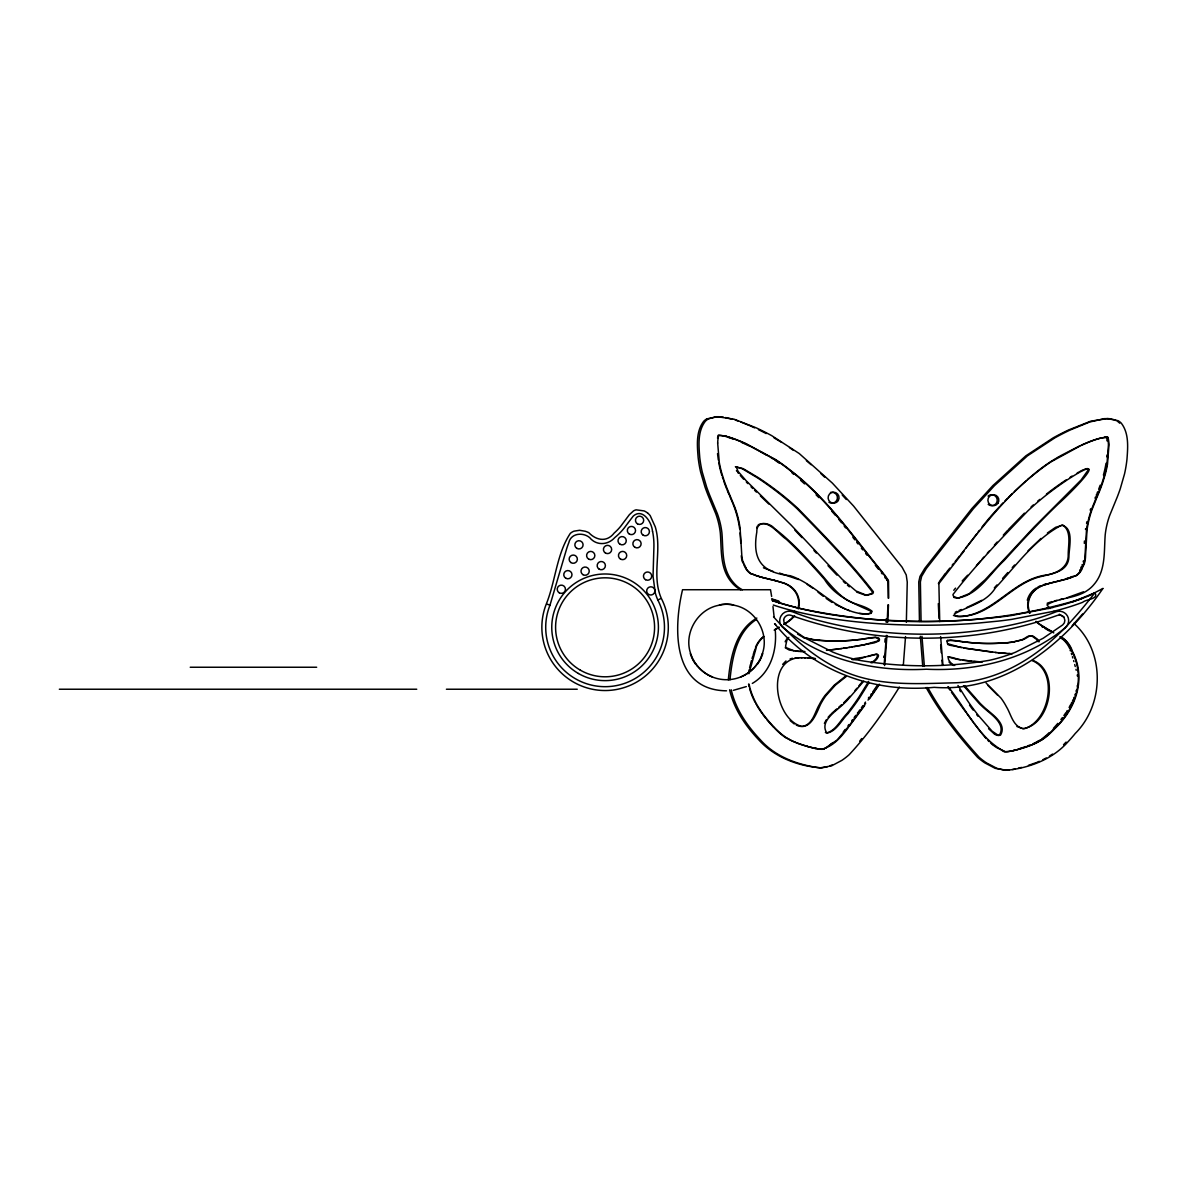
<?xml version="1.0" encoding="UTF-8"?>
<svg xmlns="http://www.w3.org/2000/svg" width="1187" height="1187" viewBox="0 0 1187 1187"><rect width="100%" height="100%" fill="white"/><g stroke="black" fill="none" stroke-linecap="round" stroke-linejoin="round"><path stroke-width="1.5" d="M728.314 679.914C730.48 657.435 735.45 630.312 756.861 618.071M729.946 679.914C732.127 658.355 736.489 632.493 756.089 619.673M778.895 603.293L778.019 601.557L772.292 599.435M780.512 603.293L778.702 601.037L771.609 598.841M888.173 598.114L887.98 581.2M888.707 598.114L888.514 581.2M717.675 443.003L719.263 462.351A109.427 109.234 90 0 0 721.77 473.183L724.129 480.646A186.789 186.478 -90 0 0 727.097 488.569L734.931 507.502A102.141 101.978 90 0 1 740.109 528.349L741.697 553.691A30.283 30.224 90 0 0 742.973 561.837M887.95 604.866L887.179 622.151M888.499 604.866L887.713 622.151M1084.324 543.379L1084.428 540.975M906.349 622.255L907.254 582.045L906.23 574.938L902.135 567.252L853.587 506.063L832.369 483.109L799.222 453.523L771.728 435.659A272.164 271.704 -90 0 0 756.267 427.869L734.219 419.234L717.512 416.726M886.259 618.828L886.096 622.151M905.533 636.588L903.337 665.046M886.407 635.49L884.167 664.379M886.956 635.49L885.294 658.073M885.116 638.814L884.894 642.137M883.84 656.055L883.736 657.39M1107.056 455.007L1106.877 456.861M885.176 659.408L884.582 665.551M938.887 583.989L939.718 621.602M938.398 583.559L938.962 582.223M938.932 583.559L964.245 550.813M748.923 673.697L756.312 647.375M1077.381 685.374L1077.232 686.22M1106.017 463.316L1105.869 464.221A109.427 109.234 90 0 1 1103.42 475.067M748.552 672.614L749.101 669.883M749.605 667.777L750.436 664.497M750.703 663.503L751.49 660.551M1076.342 690.24L1076.075 691.175M752.039 658.592L752.81 655.966M762.41 653.533C769.725 632.626 754.561 607.803 732.498 605.014M550.026 605.029L566.718 548.557A97.215 97.215 0 0 1 568.336 543.898A57.288 57.288 0 0 1 568.796 542.771C570.843 533.067 582.936 532.028 589.657 537.607C596.304 545.842 607.937 545.308 614.881 537.488A60.938 60.938 0 0 0 624.243 528.007L627.671 523.422M753.211 654.63L754.071 651.96M1074.888 694.944L1075.17 694.128M754.294 651.307L755.184 648.859M1090.69 508.763L1090.438 509.46A102.141 101.978 90 0 0 1090.2 510.158M1082.292 564.478L1081.98 565.264M1073.656 698.179L1073.983 697.377M1097.129 493.109L1097.663 491.804M1096.699 494.193L1096.239 495.276M756.683 527.755L757.395 526.093M785.171 641.781L785.69 640.609M1095.556 496.893L1095.007 498.184M1096.091 498.184L1099.266 490.498A186.789 186.478 90 0 0 1102.174 482.545L1104.503 475.067A109.427 109.234 90 0 0 1106.952 464.221L1108.435 444.873A39.854 39.779 90 0 0 1107.768 438.789L1107.397 437.231L1106.314 437.231A30.194 30.15 -90 0 0 1104.489 437.32M1096.64 498.184L1099.8 490.498A186.789 186.478 -90 0 0 1102.723 482.545L1105.038 475.067A109.427 109.234 -90 0 0 1107.501 464.221L1108.984 444.873A39.854 39.779 -90 0 0 1108.317 438.789L1107.931 437.231A30.194 30.15 -90 0 0 1103.465 437.691L1103.198 437.721A43.147 43.073 -90 0 0 1100.972 438.181L1099.77 438.329A73.446 73.312 90 0 0 1093.939 440.065A131.163 130.941 90 0 0 1085.215 443.448L1084.102 443.908A213.823 213.467 -90 0 0 1081.298 445.155M1095.764 498.941L1091.521 509.46A102.141 101.978 90 0 0 1086.461 530.337L1085.022 555.694A30.283 30.224 90 0 1 1083.776 563.825L1080.971 569.656M1096.313 498.941L1092.07 509.46A102.141 101.978 -90 0 0 1086.995 530.337L1085.556 555.694A30.283 30.224 -90 0 1 1084.324 563.825L1081.52 569.656M824.401 723.432L825.099 721.919M1073.003 699.751L1072.544 700.79M899.345 687.125C884.627 710.924 868.216 734.234 849.12 754.754A68.46 68.342 90 0 1 841.85 760.377L831.538 765.867L820.187 767.855M1081.342 566.733L1080.734 568.024M760.867 657.598L759.576 660.18M1071.831 702.333L1071.312 703.372M1070.793 704.41L1069.977 705.939M1069.101 707.497L1069.695 706.443M825.514 721.162L826.449 719.604M868.632 681.368L858.75 697.422A204.743 204.387 90 0 1 855.278 702.511A250.412 249.997 90 0 1 846.865 713.699C840.47 720.034 835.856 730.584 826.627 732.928A3.086 3.071 0 0 1 825.366 732.424M868.884 682.792L859.833 697.422A204.743 204.387 90 0 1 856.361 702.511A250.412 249.997 -90 0 1 847.948 713.699C841.553 720.034 836.939 730.584 827.71 732.928A3.086 3.071 0 0 1 826.449 732.424C819.698 720.583 836.598 710.983 843.749 703.757A96.206 96.043 -90 0 0 846.85 700.775L863.75 681.219M1066.594 711.592L1067.247 710.583M878.959 684.35L868.023 700.107M879.508 684.35L869.507 698.787M939.525 581.348L940.594 579.82M876.911 685.804L875.398 688.045M1065.941 712.601L1063.878 715.583M874.389 689.528L874.893 688.786M873.869 690.27L872.742 691.902M870.872 694.573L871.495 693.683M628.146 522.755L633.057 516.33A19.882 19.882 0 0 1 633.443 515.915C642.924 507.784 651.96 522.74 652.464 531.346M868.365 698.119L868.988 697.244M864.566 703.401L865.516 702.081M865.649 703.401L849.061 725.821M862.979 705.568L861.391 707.749M864.611 705.568L849.254 726.281M940.727 579.642L941.499 578.603M859.002 710.998L859.789 709.915M857.385 713.179L858.201 712.081M854.15 717.556L855.768 715.375M851.717 720.821L852.518 719.737M847.978 725.821L848.913 724.574M848.705 726.281L837.117 740.005L825.544 747.944M848.557 727.201C841.984 736.029 834.357 745.362 823.496 748.745M1062.424 717.571L1060.926 719.53M976.723 533.868L972.791 539.046M941.855 578.143L944.169 575.146M972.153 539.892L968.325 544.907M859.685 741.207L861.688 738.566M978.043 532.132L979.364 530.411M845.203 729.471L844.58 730.287M953.784 590.295L955.535 588.129M1102.99 588.381C1065.021 643.873 1005.166 692.763 934.184 687.332C874.226 693.163 812.947 671.516 774.696 623.694M967.672 545.738L965.699 548.275M844.269 730.688L843.319 731.889M982.02 526.983L985.329 522.844M944.348 574.938L945.178 573.885M960.921 554.314C983.726 525.396 1006.962 495.231 1036.652 472.337A183.154 182.843 -90 0 1 1050.985 461.847L1080.452 445.778A213.823 213.467 -90 0 1 1084.636 443.908L1085.749 443.434A102.305 102.127 -90 0 1 1100.29 438.226M946.009 572.831L945.342 573.677M959.467 556.124L955.105 561.57M946.692 571.986L949.823 568.098M952.182 565.175L953.651 563.38M782.663 664.379L785.972 660.951M861.213 683.015L861.955 682.095M985.982 522.043L990.092 517.117M860.427 683.979L858.75 686.027M828.155 717.274L830.9 714.203M856.94 688.223L855.026 690.493M1057.825 723.358L1057.023 724.293M1082.633 613.991L1072.158 625.697M990.819 516.271L999.558 506.582M1056.623 724.767L1053.448 728.328M1002.57 578.47L1007.793 572.535M987.347 553.142L989.097 551.154M980.507 560.917L976.426 565.531M982.183 559.018L983.875 557.089M994.32 587.906L996.917 584.968M994.409 545.115L997.08 542.088M1003.282 535.174L1007.615 530.396M849.951 696.324L845.767 700.775A96.206 96.043 -90 0 1 843.69 702.808M1012.259 567.564L1014.588 564.997M1008.475 529.491L1024.426 513.14M1053.73 729.189C1076.105 708.387 1086.491 677.362 1070.911 649.437M793.361 617.27L791.996 618.635A31.114 31.055 90 0 1 790.141 620.222L788.821 621.246A58.237 58.133 90 0 1 785.942 623.205L783.91 624.496M967.642 575.205L962.182 580.977M1000.404 505.692L1003.104 502.887M1063.537 744.739L1066.104 742.083M1004.944 500.988L1007.733 498.169M1027.957 550.931L1040.984 538.438M1008.668 497.234L1012.437 493.525M1014.351 491.685L1025.731 481.165M831.672 713.461L833.289 711.963M946.662 640.95L947.552 640.372M758.27 524.773C768.82 519.476 778.42 534.076 786.358 539.313C799.86 551.881 812.323 565.502 824.475 579.36C835.04 596.794 853.957 603.337 871.05 611.29L870.872 612.774L868.75 613.798M841.657 704.692L838.705 707.289M1027.423 479.652L1036.103 472.337A183.154 182.843 90 0 1 1050.45 461.847L1055.421 458.731M834.135 711.206L836.805 708.906M789.607 620.222L788.287 621.246A58.237 58.133 90 0 1 785.408 623.205L784.117 624.036M833.037 742.572L830.173 744.679M1047.379 533.008L1055.599 527.325L1062.78 525.188M845.218 676.442L834.283 685.151L824.891 695.627A63.786 63.683 -90 0 0 819.431 704.425C814.772 712.096 812.902 724.693 802.427 726.37M846.301 676.442L835.366 685.151L825.974 695.627A63.786 63.683 90 0 0 820.514 704.425C816.107 714.01 810.246 731.548 796.299 725.123M981.664 600.355L966.53 607.625M1036.103 588.114L1035.376 588.618A20.372 20.342 90 0 0 1027.289 600.192M752.321 683.415C770.675 672.777 777.114 650.253 775.245 630.208M1049.471 756.089L1052.528 754.086M1070.14 477.293L1072.024 476.091M1025.983 637.478L1027.942 636.366A5.92 5.92 -90 0 1 1032.037 636.128L1036.281 639.14A17.657 17.627 -90 0 1 1038.15 641.722M1039.812 740.154L1038.046 741.207M1040.895 740.154L1036.281 742.721A71.665 71.546 -90 0 1 1032.779 744.308M1025.078 638.042L1024.589 638.339A22.33 22.301 90 0 1 1021.473 639.867M1056.133 458.301L1059.012 456.594M774.236 630.238L779.251 627.27M1102.678 588.574L1091.892 594.242M774.532 629.733L776.209 628.739M777.04 628.249L778.717 627.27M1059.739 456.179L1079.903 445.778M1077.173 472.975L1078.701 472.114M1037.868 741.311L1035.198 742.721A71.665 71.546 -90 0 1 1033.209 743.655M870.991 662.776L873.142 661.485A12.582 12.567 -90 0 0 875.546 659.275C877.074 658.295 878.944 652.88 875.487 654.378M872.074 662.776L874.226 661.485A12.582 12.567 -90 0 0 876.629 659.275C886.288 646.425 854.625 663.385 851.583 658.978M1038.017 586.971L1039.575 586.2A33.399 33.355 90 0 1 1040.465 585.814M955.209 612.269L956.93 611.364M1080.111 471.343L1083.657 469.607M1042.854 759.725L1046.251 757.974M1094.993 592.743L1072.84 601.764M1083.464 591.809L1066.653 597.907M547.296 604.242L549.982 605.192A59.38 59.38 0 0 0 607.922 686.62A59.38 59.38 0 0 0 657.821 600.014L660.387 598.782M706.858 418.877L717.349 416.741M708.476 418.877L715.642 416.86M1074.68 575.918L1070.748 577.52A71.784 71.665 90 0 1 1069.22 578.039M1075.214 575.918L1071.282 577.52A71.784 71.665 90 0 1 1069.754 578.039L1066.653 578.855M825.811 748.062L824.134 748.715M1072.41 576.452L1070.11 577.357M829.906 765.867L832.473 764.784M1047.171 603.233L1051.964 601.601M1032.275 744.753L1029.025 746.015A125.006 124.798 90 0 1 1020.568 748.76L1018.98 749.071M1036.919 762.306L1039.322 761.327M746.311 686.605L733.299 690.344M735.376 466.728L742.142 468.672L757.44 477.797A330.639 330.09 -90 0 1 777.233 491.908A277.535 277.075 -90 0 1 797.085 508.704C823.066 535.292 849.833 562.653 872.282 591.764A2.908 2.908 0 0 1 871.644 593.648L865.635 595.325L856.673 592.09M959.022 610.444L961.381 609.51M1083.108 598.011L1079.324 599.465C987.999 626.87 888.707 628.101 795.631 607.536M1029.574 745.184L1027.408 746.015M874.953 654.616L867.89 656.545M1021.473 639.867L1014.336 641.737M1035.702 762.811L1028.446 765.363M1084.621 469.221L1087.411 468.524L1088.524 469.562L1081.149 479.934L1033.877 527.28L985.017 579.85L969.275 593.619L958.592 597.996M1061.015 525.47C1034.114 539.788 1015.938 566.065 995.403 587.906C986.115 602.951 968.251 605.919 954.348 613.991L955.357 616.068L958.399 616.736M1044.011 584.508L1046.326 583.811M1068.196 578.381L1069.25 578.217M1066.594 578.529L1068.137 578.039A71.784 71.665 -90 0 0 1068.641 577.876M1068.226 578.529L1066.104 579.019M1066.638 579.019L1057.662 581.229M1066.074 579.167L1062.187 580.087M1020.034 748.923L1017.407 749.501M1018.995 749.22L1014.024 750.377M1048.922 583.544L1043.343 585.31A33.399 33.355 90 0 0 1041.207 586.2L1039.649 586.971A23.488 23.443 90 0 0 1037.735 588.114L1036.993 588.618A20.372 20.342 90 0 0 1028.268 606.794M1049.412 583.41L1042.809 585.31A33.399 33.355 -90 0 0 1040.658 586.2L1038.951 587.061A23.488 23.443 90 0 0 1037.186 588.114L1036.459 588.618A20.372 20.342 90 0 0 1027.734 606.794M1048.863 583.41L1049.887 583.292M1017.422 749.65L1015.82 749.917M1049.353 583.292L1054.13 582.223M1018.298 768.256L1021.503 767.41M1049.827 583.158L1051.326 582.921M1061.059 580.384L1062.157 580.235M790.112 658.889L792.515 658.266M1016.057 749.991L1014.321 750.303M1061.03 580.532L1058.789 580.947M1051.267 582.787L1052.78 582.55M827.398 766.713L822.576 767.707M1054.249 600.993L1056.905 600.34M1052.958 607.536L1011.072 615.578A527.147 527.147 0 0 1 998.208 617.24L977.153 619.302A664.987 664.987 0 0 1 924.302 621.365C873.246 620.801 821.345 616.988 772.663 600.577M1053.908 611.26L1011.606 619.391A531.212 531.212 0 0 1 998.653 621.068L977.465 623.145A668.875 668.875 0 0 1 924.302 625.208C880.784 625.104 837.043 621.617 794.682 611.26M1052.914 582.387L1054.813 582.06M1058.774 581.096L1054.946 581.882M1059.902 599.613L1063.196 598.797M947.849 640.268L959.764 641.217M1054.264 582.06L1057.528 581.393M1014.559 750.377L1013.416 750.51M1014.262 750.451L1011.843 750.881M1013.564 750.614L1011.458 750.956M1024.515 728.655C1049.812 720.865 1058.893 671.13 1032.052 660.551M1012.526 769.547L1015.315 768.968M864.967 644.571L877.905 640.95A2.092 2.092 0 0 0 877.816 638.205L875.16 637.345L869.611 637.909M864.121 644.927L853.943 646.529M858.735 645.713L874.329 642.85L878.988 640.95A2.092 2.092 0 0 0 878.899 638.205L875.813 637.345L867.682 638.413M720.554 605.014C698.49 607.803 683.326 632.626 690.641 653.533A36.723 35.684 60.8 0 0 692.258 657.553M857.474 646.114L851.391 646.96M1013.03 641.959L1022.556 639.867A22.33 22.301 -90 0 0 1025.672 638.339L1029.025 636.366A5.92 5.92 -90 0 1 1033.12 636.128L1037.364 639.14A17.657 17.627 -90 0 1 1039.233 641.722M866.851 638.547L860.1 639.422A190.143 189.816 90 0 1 819.772 640.297M868.899 638.027L862.133 639.125M865.189 657.049L854.625 658.562M848.764 647.375L852.474 646.96M849.847 647.375L843.334 648.206M847.162 647.79L840.544 648.606M1014.113 641.959L1008.816 642.523M841.628 648.606L832.072 649.704M861.183 639.422L859.032 639.556A190.143 189.816 90 0 1 818.689 640.297M1012.763 642.152L1005.79 642.835M838.823 648.992L826.464 650.328M1103.524 418.848L1089.696 422.008L1070.303 429.946A272.164 271.704 -90 0 0 1054.887 437.825L1027.482 455.823L994.513 485.587L973.414 508.659L926.335 568.499L921.616 576.407L920.385 581.912L921.067 621.454M827.547 650.328L830.336 650.031M1007.392 770.215C1029.708 767.826 1052.513 759.205 1067.721 742.083A165.097 164.815 -90 0 0 1075.288 733.432C1104.637 704.099 1104.993 650.906 1073.79 623.338M1006.873 642.835L1008.401 642.686M997.866 735.421L999.424 735.376A3.086 3.071 0 0 0 1000.671 734.887C1007.377 723.002 990.418 713.491 983.222 706.31A96.206 96.043 -90 0 1 980.121 703.327L964.571 685.671M959.452 616.78C993.237 614.925 1012.096 580.577 1044.619 575.265C1055.97 573.944 1068.775 567.772 1068.211 554.492C1068.166 545.219 1071.713 531.672 1063.226 525.351M947.716 656.782L956.663 659.23L971.025 661.159M795.142 657.895L802.16 657.717M799.074 657.717C765.481 660.373 774.829 719.233 801.507 726.34M957.405 598.07C978.177 595.147 989.75 573.751 1004.068 560.605C1021.577 541.302 1039.293 522.146 1058.121 504.104C1069.977 493.599 1115.75 448.182 1067.232 479.889A330.639 330.09 -90 0 0 1047.513 494.104A277.535 277.075 90 0 0 1027.749 511.003C1001.991 537.785 975.402 565.309 952.998 594.479A2.908 2.908 0 0 0 953.651 596.349L957.39 598.025M866.822 595.384L872.727 593.648A2.908 2.908 0 0 0 873.38 591.764C850.827 562.712 824.104 535.322 798.168 508.704A277.535 277.075 90 0 0 778.331 491.908A330.639 330.09 -90 0 0 758.523 477.797L743.225 468.672L736.237 466.936L738.106 471.447L746.044 480.616L791.046 525.01L842.325 579.434L856.005 591.007L866.718 595.325M1103.865 418.67L1109.162 418.61M1107.367 418.596L1090.69 421.192L1068.671 429.946A272.164 271.704 90 0 0 1053.255 437.825L1025.865 455.823L992.881 485.587L971.782 508.659L924.718 568.499L919.984 576.407L918.768 581.912L919.45 621.454M1004.959 770.274L1009.024 770.215M1022.497 728.699C1050.703 725.613 1060.57 670.922 1033.135 660.551M864.878 614.109L871.124 613.367L872.133 611.29C864.507 605.118 853.631 604.687 845.515 599.079C834.001 590.963 825.974 579.004 816.3 568.929C803.198 554.715 790.067 540.308 774.621 528.586C769.042 522.072 756.253 520.514 756.802 532.073C751.935 560.249 762.232 572.742 790.305 575.74C816.849 584.449 834.283 611.216 863.424 613.916M868.098 614.065L859.477 613.456M715.731 416.741L719.144 416.726M886.778 580.369L888.455 580.769M190.232 667.242L316.662 667.242M59.35 689.232L416.741 689.232M446.416 689.232L577.238 689.232M804.964 651.515L799.771 651.411M821.819 767.855C798.628 766.416 774.785 757.469 758.908 739.991A165.097 164.815 -90 0 1 751.282 731.37C741.267 719.263 733.091 705.271 729.619 689.81M802.857 651.485L797.887 651.322M726.533 690.819C671.901 690.211 673.4 628.19 682.54 589.731L770.511 589.731L771.639 596.438M801.077 657.717L805.498 657.835M958.488 598.07L955.327 597.862M1008.772 653.577L1012.392 653.696M982.406 662.02L962.538 660.224M1009.855 653.577L1007.259 653.429A263.084 262.639 -90 0 1 999.142 652.776L995.255 652.509M1006.591 770.274L995.24 768.345L984.884 762.915A68.46 68.342 90 0 1 977.584 757.336C958.235 736.044 939.985 712.69 926.127 687.496M804.415 657.835L809.059 658.058M1107.53 418.61L1118.035 420.702A12.553 12.523 -90 0 1 1121.314 423.21C1129.119 433.344 1127.858 447.306 1126.967 459.324A131.074 130.852 90 0 1 1125.662 468.346A124.976 124.769 -90 0 1 1124.519 473.969L1120.261 488.777A203.971 203.63 -90 0 1 1117.204 497.13L1109.667 515.514A83.743 83.609 90 0 0 1105.216 534.729C1103.895 551.792 1106.002 570.873 1093.731 584.776A29.245 29.2 -90 0 1 1087.722 590.191C1075.748 598.886 1058.997 597.373 1046.979 604.88L1049.946 608.56M974.067 661.56L978.37 661.886M796.121 651.188L798.97 651.322M807.976 658.058L815.469 658.548M811.745 658.34L814.386 658.548M719.396 416.785L723.402 417.201M819.757 640.416L812.783 639.778M817.146 640.283L818.674 640.416M819.386 767.811C797.664 764.814 775.437 756.787 760.526 739.991A165.097 164.815 -90 0 1 752.914 731.37C742.899 719.263 734.708 705.271 731.237 689.81M797.204 651.188L789.266 650.046L785.215 647.716M1061.697 525.188C1074.443 528.052 1068.923 547.519 1068.908 557.193C1068.048 572.446 1050.614 573.885 1039.218 577.001C1008.624 584.865 987.643 621.795 953.443 615.474M996.353 652.509L963.547 647.954M816.73 640.119L803.777 637.834M992.451 652.197L965.773 648.339M1109.237 418.714L1113.821 419.619M964.363 642.063L966.515 642.197M963.325 641.915L965.446 642.063A190.143 189.816 90 0 0 1005.775 642.701M964.408 641.915L957.864 641.084M963.414 641.781L959.541 641.351M1004.202 770.14L996.857 768.345L986.516 762.915A68.46 68.342 90 0 1 979.216 757.336C959.868 736.044 941.617 712.69 927.744 687.496M957.375 640.832L950.802 640.06L947.745 640.95A2.092 2.092 0 0 0 947.671 643.68M812.516 639.585L804.074 637.538A22.33 22.301 -90 0 1 800.928 636.024L797.575 634.066M794.044 650.832L786.298 647.716A3.754 3.754 0 0 1 785.586 646.247L786.773 640.609A17.657 17.627 -90 0 1 788.851 637.374M1023.58 728.699L1016.933 726.533M964.63 647.954L950.357 645.357M959.511 647.227L961.455 647.583M960.461 659.72C956.559 659.423 943.413 653.028 950.104 661.99A12.582 12.567 -90 0 0 952.523 664.201L954.689 665.477M958.814 646.9L947.656 643.68M997.377 735.391L995.181 734.56M725.539 417.542L732.587 419.234M816.3 748.567L814.579 748.314M815.766 748.567L814.979 748.403M814.193 748.225L815.128 748.314M725.984 436.341L725.658 436.267A43.147 43.073 -90 0 0 723.417 435.822L723.15 435.777A30.194 30.15 90 0 0 718.684 435.332L718.328 436.92A39.854 39.779 -90 0 0 717.69 443.003M813.792 748.136L814.727 748.225M813.199 747.988L814.341 748.136M726.31 436.415L725.109 436.267A43.147 43.073 -90 0 0 722.883 435.822L722.616 435.777A30.194 30.15 -90 0 0 718.135 435.332L717.779 436.92A39.854 39.779 90 0 0 717.542 438.24M771.906 579.731L767.514 578.811M770.007 579.419L774.621 580.384M814.03 748.062L812.591 747.855M769.859 579.256L762.989 577.683M772.574 579.894L773.939 580.22M813.436 747.914L812.294 747.78M774.072 580.384L775.586 580.621M774.562 580.502L776.061 580.74M765.808 578.395L766.921 578.544M812.828 747.78L810.869 747.424M812.531 747.706L809.282 747.009M779.473 573.069L798.51 579.523M775.526 580.74L776.55 580.858M765.778 578.262L761.876 577.386M776.001 580.858L777.515 581.096M776.966 581.096L784.058 583.084A33.399 33.355 -90 0 1 786.209 583.959L787.931 584.82A23.488 23.443 90 0 1 789.696 585.874L790.557 586.452A20.372 20.342 90 0 1 799.252 604.495A20.283 20.238 90 0 1 798.272 608.916M810.884 747.276L807.709 746.578M777.455 581.229L783.524 583.084A33.399 33.355 -90 0 1 785.66 583.959L787.382 584.82A23.488 23.443 90 0 1 789.147 585.874L790.008 586.452M762.974 577.535L760.199 576.912M809.297 746.86L807.19 746.43M773.286 571.526L763.449 567.816M761.846 577.238L759.635 576.763M760.184 576.763L758.612 576.452M949.6 645.149L947.909 644.586M759.665 576.6L757.069 575.962A71.784 71.665 90 0 1 755.54 575.458L751.905 574.018M758.641 576.288L757.603 575.962A71.784 71.665 -90 0 1 756.074 575.458L752.143 573.87M1004.261 751.178L996.561 747.573M1003.712 751.178L1002.214 750.629M735.213 420.035L737.988 420.97M774.161 601.215L772.143 600.518M847.014 609.762L849.402 610.652M797.619 743.314L798.703 743.715A125.006 124.798 90 0 0 807.19 746.415M797.071 743.107L799.252 743.715A125.006 124.798 90 0 0 807.724 746.415M1021.636 728.358C1012.674 725.049 1010.953 714.188 1006.472 706.844A63.786 63.683 -90 0 0 1000.953 698.075L986.145 683.089M797.605 743.107L795.987 742.676M740.955 422.053L749.798 425.688M797.071 742.899L794.4 742.038A71.665 71.546 -90 0 1 790.898 740.451L786.462 738.047M795.453 742.246L794.934 742.038A71.665 71.546 90 0 1 791.432 740.451L786.803 737.928A54.468 54.379 -90 0 1 778.865 731.845L775.794 728.966A108.254 108.076 -90 0 1 773.909 727.023C762.544 714.945 752.335 700.76 749.086 684.187M845.812 609.317L835.262 604.346M740.896 441.445L742.009 441.92A213.823 213.467 -90 0 1 746.208 443.76L775.749 459.681A183.154 182.843 -90 0 1 790.141 470.097C827.725 498.495 853.957 537.83 883.632 573.662M1002.481 750.51C977.836 736.311 965.61 708.224 948.22 686.739M750.985 426.192L754.65 427.869M953.695 597.269L954.452 597.61M1115.157 420.109L1116.418 420.702M748.745 445.689L744.59 443.76A213.823 213.467 90 0 0 741.786 442.528M953.606 665.477L951.44 664.201A12.582 12.567 -90 0 1 949.021 661.99M760.422 451.609L766.98 455.304M1050.065 630.431L1053.433 632.404M1049.531 630.431L1041.133 625.445A58.237 58.133 90 0 1 1038.239 623.487L1036.919 622.478A31.114 31.055 -90 0 1 1035.687 621.454M1049.278 630.92L1045.094 628.502M773.998 437.825L781.699 442.41M1059.249 614.213L1064.131 617.077M1053.73 632.894L1041.682 625.445A58.237 58.133 -90 0 1 1038.788 623.487L1037.468 622.478A31.114 31.055 90 0 1 1036.221 621.454M1043.225 627.389L1041.711 626.484M742.35 589.805L739.709 588.218A29.245 29.2 -90 0 1 733.685 582.832C721.34 568.988 723.328 549.907 721.919 532.844A83.743 83.609 90 0 0 717.349 513.659L709.737 495.305A203.971 203.63 -90 0 1 706.621 486.967L702.289 472.189A124.976 124.769 -90 0 1 701.116 466.565A131.074 130.852 90 0 1 699.766 457.559C698.802 445.555 697.466 431.593 705.212 421.415A12.553 12.523 -90 0 1 708.476 418.877M740.733 589.805L738.091 588.218A29.245 29.2 -90 0 1 732.053 582.832C719.708 568.988 721.696 549.907 720.301 532.844A83.743 83.609 90 0 0 715.731 513.659L708.105 495.305A203.971 203.63 -90 0 1 704.989 486.967L700.656 472.189A124.976 124.769 -90 0 1 699.484 466.565A131.074 130.852 90 0 1 698.149 457.559C697.184 445.555 695.849 431.593 703.594 421.415A12.553 12.523 -90 0 1 706.858 418.877M771.283 457.885L772.707 458.775M832.057 602.447L826.137 598.426M807.19 584.39L812.665 588.129M1060.495 636.781L1063.003 638.547M1059.961 636.781L1062.469 638.547M995.938 747.157L993.059 745.065M994.572 734.174L988.578 728.684M1060.525 637.923L1061.386 638.547M789.459 447.544L793.465 450.407M794.222 723.966L790.141 720.598M1047.171 607.685L1048.329 608.56M823.348 596.349L817.991 592.165M992.614 744.709L991.753 743.997M792.055 472.945L793.791 474.399M847.399 585.146L849.358 586.823M806.374 460.63L811.077 464.696M991.323 743.641L990.477 742.899M987.777 685.3L997.703 695.315M800.661 480.349L804.578 483.895M843.334 581.437L845.396 583.351M820.885 473.598L824.594 477.129M760.363 495.884L768.894 504.104M754.546 490.261L756.416 492.086M816.092 494.831L818.911 497.635M751.03 486.804L752.751 488.51M989.053 741.563L987.896 740.406M746.356 482.07L747.825 483.584M836.954 575.131L827.992 565.68M794.771 530.01L801.997 537.637M773.375 727.023L768.568 721.696M775.838 625.059L774.562 623.679M842.206 494.994L846.331 499.534M813.97 550.501L816.33 553.068M743.655 479.236L740.273 475.483M773.538 616.825C794.934 640.757 820.009 662.643 850.471 673.949C883.558 686.264 919.584 683.593 954.214 682.837C1002.095 681.531 1043.655 652.82 1074.205 617.774C1081.461 609.747 1088.256 601.29 1094.904 592.788C1099.37 599.227 1085.838 599.153 1082.603 602.343A253.677 253.677 0 0 1 1053.893 611.201M831.82 511.241L835.514 515.455M986.234 738.611L984.691 736.845M768.167 721.221L766.594 719.337M984.468 736.578L981.145 732.438M963.488 685.671L979.038 703.327A96.206 96.043 -90 0 0 982.139 706.31C989.335 713.491 1006.294 722.987 999.588 734.887A3.086 3.071 0 0 1 998.341 735.376L992.154 731.237L979.067 716.28A250.412 249.997 -90 0 1 970.61 705.137A204.743 204.387 90 0 1 967.108 700.063L957.983 685.478M838.912 519.505L841.538 522.74M875.323 565.368L878.484 569.256M865.605 553.454L867.074 555.264M862.697 549.833L861.347 548.157M881.763 571.971C852.607 536.643 826.597 498.065 789.607 470.082A183.154 182.843 90 0 0 775.215 459.666L745.673 443.76A213.823 213.467 -90 0 0 741.474 441.92L740.347 441.445A131.163 130.941 -90 0 0 731.607 438.107A73.446 73.312 90 0 0 725.761 436.401M765.808 718.387L762.796 714.485M881.347 572.817L882.178 573.87M882.935 573.44L884.434 575.369M858.008 543.958L856.702 542.281M737.691 472.352L738.462 473.331M844.239 526.138L845.574 527.859M884.374 574.597L888.395 580.369M854.121 538.957L854.759 539.788M980.477 731.578L977.569 727.779M852.845 537.281L853.483 538.126M884.671 575.68L887.921 580.769M977.094 727.156L974.275 723.417M973.459 722.334L966.93 713.639M966.129 712.556L959.882 704.099M959.408 703.431L956.232 699.039M884.879 577.416L885.754 578.648M762.069 713.491L758.033 707.482M955.594 698.164L953.71 695.508M953.087 694.618L951.44 692.244M736.444 470.616L737.023 471.447M949.897 690.033L947.909 687.095M959.645 690.062L960.639 691.665M756.802 705.419L757.41 706.458M756.193 704.381L755.644 703.357M745.807 567.638L743.121 561.792M755.095 702.333L754.309 700.79M693.475 660.18L692.184 657.598M753.804 699.766L753.092 698.208M743.685 564.493L745.273 567.638A15.446 15.416 -90 0 0 751.43 574.182M729.426 495.498L731.533 500.335M728.966 494.415L728.284 492.813M752.632 697.17L750.659 692.08M731.8 500.944L732.557 502.769M728.061 492.264L727.082 489.89M1071.446 649.437C1087.04 677.362 1076.654 708.387 1054.279 729.189A108.254 108.076 -90 0 1 1052.409 731.133L1049.367 734.07A54.468 54.379 90 0 1 1041.444 740.169L1036.815 742.721A71.665 71.546 -90 0 1 1033.328 744.308L1028.491 746.015A125.006 124.798 -90 0 1 1020.019 748.76M743.151 563.261L742.572 561.792M1070.095 650.12L1070.422 650.921M733.076 504.06L733.878 506.122M734.145 506.804L734.397 507.502A102.141 101.978 90 0 1 739.575 528.349L739.635 528.794M1071.312 653.369L1071.772 654.69M723.091 479.192L722.379 476.981M750.377 691.264L749.605 688.683M1072.41 656.678L1072.825 658.013M721.919 475.497L721.221 473.183A109.427 109.234 90 0 1 718.714 462.351M1073.612 660.64L1073.894 661.619M1074.71 664.572L1075.244 666.53M1106.314 437.231L1106.64 438.611M1075.986 669.349L1076.208 670.284M652.583 531.331A72.244 72.244 0 0 1 653.918 546.792L653.043 576.274L655.269 592.817A47.94 47.94 0 0 0 657.776 599.925M654.912 591.363L654.868 591.215A4.125 4.125 0 0 1 648.369 594.257A4.125 4.125 0 0 1 649.141 587.15A4.125 4.125 0 0 1 654.912 591.363L654.912 591.363A48.593 48.593 0 0 0 655.328 593.01M749.116 686.798L748.552 684.187M1077.232 675.002L1077.41 676.086M718.343 460.081L717.527 453.597M772.974 606.527L774.087 616.676M942.968 665.373L940.623 636.603M942.419 665.373L941.914 660.165M924.376 666.411L921.958 636.291M922.744 666.411L920.326 636.291M740.109 532.859L740.762 542.993M941.261 652.702L940.668 644.912M939.006 618.397L938.323 603.604M774.829 460.126A183.154 182.843 90 0 1 779.369 463.227M731.355 438.389A131.163 130.941 -90 0 1 733.625 439.22M728.032 437.32A73.446 73.312 90 0 1 730.524 438.122M726.548 488.569A186.789 186.478 90 0 1 723.595 480.646M742.424 561.837A30.283 30.224 90 0 1 741.296 555.694M789.978 586.497A20.372 20.342 90 0 1 798.717 604.495A20.283 20.238 -90 0 1 798.272 606.72M793.302 616.706A22.019 21.989 90 0 1 792.797 617.255L791.462 618.635A31.114 31.055 -90 0 1 790.023 619.896M755.496 647.271A26.856 26.811 90 0 1 763.404 636.573M785.987 737.913A64.291 64.187 -90 0 1 773.494 726.919M823.466 749.16A17.375 17.345 -90 0 1 815.825 748.374M786.313 639.481A17.657 17.627 -90 0 1 786.64 638.932M758.434 429.664A272.164 271.704 -90 0 1 766.194 433.567M824.001 749.16A17.375 17.345 -90 0 1 816.374 748.374M756.045 647.271A26.856 26.811 -90 0 1 763.953 636.573M794.637 615.756A22.019 21.989 90 0 1 793.346 617.255M751.964 574.182A15.446 15.416 -90 0 1 745.673 567.712M726.325 436.312A102.305 102.127 -90 0 1 740.851 441.549M830.455 492.412A5.505 5.49 -90 0 1 837.384 498.525A5.505 5.49 -90 0 1 828.956 502.294M1117.59 421.4A12.553 12.523 -90 0 1 1119.697 423.21M1106.863 439.843A39.854 39.779 90 0 1 1107.026 440.911M1100.171 485.216A186.789 186.478 90 0 1 1098.687 489.178M1085.497 529.447A102.141 101.978 90 0 1 1085.63 528.571M1086.55 523.348A102.141 101.978 90 0 1 1086.891 521.761M1083.39 560.902A30.283 30.224 -90 0 1 1083.197 561.852M1080.036 569.73A15.446 15.416 90 0 1 1079.68 570.368M1061.593 638.28A26.856 26.811 90 0 1 1069.799 648.651M1049.249 732.587A64.291 64.187 90 0 1 1041.637 739.056M1025.88 746.564A125.006 124.798 90 0 1 1019.93 748.478M1011.932 750.763A17.375 17.345 -90 0 1 1004.306 751.594M1063.226 638.28A26.856 26.811 -90 0 1 1071.713 649.334M1030.004 613.189A22.019 21.989 90 0 1 1029.767 612.64A20.283 20.238 90 0 1 1028.402 606.78M1081.654 569.73A15.446 15.416 90 0 1 1075.392 576.229M988.088 496.077A5.505 5.49 -90 0 1 995.656 496.344A5.505 5.49 -90 0 1 995.759 503.926A5.505 5.49 -90 0 1 988.192 504.386M1100.423 438.181A43.147 43.073 -90 0 1 1102.649 437.721L1102.916 437.677A30.194 30.15 -90 0 1 1107.397 437.202M1081.12 569.73A15.446 15.416 -90 0 1 1074.843 576.229M1027.868 606.78A20.283 20.238 -90 0 0 1029.248 612.626A22.019 21.989 90 0 0 1029.47 613.189M1062.677 638.28A26.856 26.811 90 0 1 1071.164 649.334M1053.596 729.085A64.291 64.187 -90 0 1 1040.984 740.287M1011.383 750.763A17.375 17.345 -90 0 1 1003.757 751.594M977.999 716.265A250.412 249.997 -90 0 1 976.797 714.767M973.147 710.063A250.412 249.997 -90 0 1 969.527 705.137M1006.175 653.429A263.084 262.639 -90 0 1 998.059 652.776M1006.858 642.701A190.143 189.816 90 0 1 966.53 642.137M1031.102 506.923A277.535 277.075 -90 0 1 1033.298 504.965M1037.661 501.211A277.535 277.075 -90 0 1 1039.842 499.386M1046.43 494.104A330.639 330.09 -90 0 1 1066.149 479.889M795.691 607.284A221.286 221.286 0 0 1 772.47 600.637M1091.981 594.45A221.301 221.301 0 0 1 1052.914 607.284M794.697 611.201A253.632 253.632 0 0 1 773.301 605.014M693.52 660.165A37.346 37.005 57.6 0 0 695.805 663.845A37.509 37.331 57.9 0 0 697.303 665.862A37.583 37.376 0 0 0 755.733 665.848A37.509 37.39 -59.1 0 0 757.306 663.889M762.751 653.636A37.064 36.827 -57.5 0 1 757.573 664.082M720.45 604.762A23.369 14.481 -0.3 0 1 733.596 604.91M712.259 676.961A37.628 37.539 60.2 0 1 697.333 665.848M697.259 665.892A37.509 37.39 59.1 0 1 695.745 663.889M695.478 664.082A37.064 36.827 57.5 0 1 690.3 653.636M719.456 604.91A23.369 14.481 0.3 0 1 732.602 604.762M762.336 653.503A36.723 35.684 -60.8 0 1 760.793 657.553M759.532 660.165A37.346 37.005 -57.6 0 1 757.247 663.845A37.509 37.331 -57.9 0 1 755.748 665.862A37.628 37.539 -60.2 0 1 740.792 676.961M647.909 513.288A17.301 17.301 0 0 0 644.185 510.929L636.143 509.831A9.422 9.422 0 0 0 633.487 510.929L629.377 514.683L620.756 526.212A56.353 56.353 0 0 1 614.183 533.037C606.854 542.607 596.111 540.352 588.797 532.666A24.957 24.957 0 0 0 585.087 531.212L579.582 530.292L574.063 531.153A12.226 12.226 0 0 0 570.294 533.393C556.569 554.106 555.575 581.037 546.346 603.901A63.237 63.237 0 0 0 608.13 690.463A63.237 63.237 0 0 0 661.293 598.352C652.227 577.594 660.476 554.833 656.782 533.289A57.228 57.228 0 0 0 655.254 526.82L650.194 515.633A15.772 15.772 0 0 0 647.909 513.288M783.643 620.029L784.236 623.249A4.229 4.229 0 0 0 785.334 624.481L804.949 637.983L832.725 652.078A168.346 168.346 0 0 0 858.928 660.254C901.838 667.628 946.529 667.613 989.454 660.298A168.361 168.361 0 0 0 1015.538 652.212L1043.21 638.235L1062.736 624.881A5.505 5.505 0 0 0 1057.365 615.4C972.494 645.773 876.095 645.787 791.225 615.4A5.505 5.505 0 0 0 784.399 617.789A6.158 6.158 0 0 0 783.643 620.029M1064.962 628.012C1026.265 659.749 975.521 671.575 926.32 669.216C875.62 671.857 822.992 660.699 783.138 627.656A8.042 8.042 0 0 1 780.542 624.421A8.784 8.784 0 0 1 779.829 622.033A9.719 9.719 0 0 1 781.061 615.905A9.303 9.303 0 0 1 792.649 611.839A250.561 250.561 0 0 0 814.623 619.406C885.828 639.125 962.761 639.096 1033.981 619.421A250.516 250.516 0 0 0 1055.94 611.839A9.348 9.348 0 0 1 1065.065 627.923L1064.962 628.012M838.319 500.484A5.505 5.49 -90 0 0 833.63 492.204A5.505 5.49 -90 0 0 828.808 500.41A5.505 5.49 -90 0 0 838.319 500.484M997.955 503.214A5.505 5.49 -90 0 0 993.682 494.697A5.505 5.49 -90 0 0 988.459 502.65A5.505 5.49 -90 0 0 997.955 503.214M576.912 548.409A4.125 4.125 0 0 0 583.084 544.833A4.125 4.125 0 0 0 576.912 541.257A4.125 4.125 0 0 0 576.912 548.409M559.27 592.817A4.125 4.125 0 0 0 565.457 589.256A4.125 4.125 0 0 0 559.27 585.681A4.125 4.125 0 0 0 559.27 592.817M583.054 574.716A4.125 4.125 0 0 0 589.242 571.155A4.125 4.125 0 0 0 583.054 567.579A4.125 4.125 0 0 0 583.054 574.716M588.663 559.107A4.125 4.125 0 0 0 594.85 555.531A4.125 4.125 0 0 0 588.663 551.955A4.125 4.125 0 0 0 588.663 559.107M599.212 569.196A4.125 4.125 0 0 0 605.4 565.62A4.125 4.125 0 0 0 599.212 562.059A4.125 4.125 0 0 0 599.212 569.196M605.489 553.053A4.125 4.125 0 0 0 611.676 549.477A4.125 4.125 0 0 0 605.489 545.901A4.125 4.125 0 0 0 605.489 553.053M620.074 544.284A4.125 4.125 0 0 0 626.261 540.708A4.125 4.125 0 0 0 620.074 537.132A4.125 4.125 0 0 0 620.074 544.284M620.534 559.107A4.125 4.125 0 0 0 626.721 555.531A4.125 4.125 0 0 0 620.534 551.955A4.125 4.125 0 0 0 620.534 559.107M645.52 579.686A4.125 4.125 0 0 0 651.708 576.11A4.125 4.125 0 0 0 645.52 572.535A4.125 4.125 0 0 0 645.52 579.686M570.873 562.534A4.125 4.125 0 0 0 577.357 559.537A4.125 4.125 0 0 0 571.526 555.427A4.125 4.125 0 0 0 570.873 562.534M565.813 578.247A4.125 4.125 0 0 0 571.986 574.686A4.125 4.125 0 0 0 565.813 571.11A4.125 4.125 0 0 0 565.813 578.247M629.377 534.091A4.125 4.125 0 0 0 635.549 530.53A4.125 4.125 0 0 0 629.377 526.954A4.125 4.125 0 0 0 629.377 534.091M637.508 523.868A4.125 4.125 0 0 0 643.695 520.307A4.125 4.125 0 0 0 637.508 516.731A4.125 4.125 0 0 0 637.508 523.868M634.941 547.326A4.125 4.125 0 0 0 641.128 543.75A4.125 4.125 0 0 0 634.941 540.174A4.125 4.125 0 0 0 634.941 547.326M643.235 535.233A4.125 4.125 0 0 0 649.423 531.672A4.125 4.125 0 0 0 643.235 528.096A4.125 4.125 0 0 0 643.235 535.233M580.339 670.165A49.483 49.483 0 0 0 654.571 627.3A49.483 49.483 0 0 0 580.339 584.449A49.483 49.483 0 0 0 580.339 670.165M578.41 673.489A53.341 53.341 0 0 0 658.414 627.3A53.341 53.341 0 0 0 578.41 581.126A53.341 53.341 0 0 0 578.41 673.489"/></g></svg>
